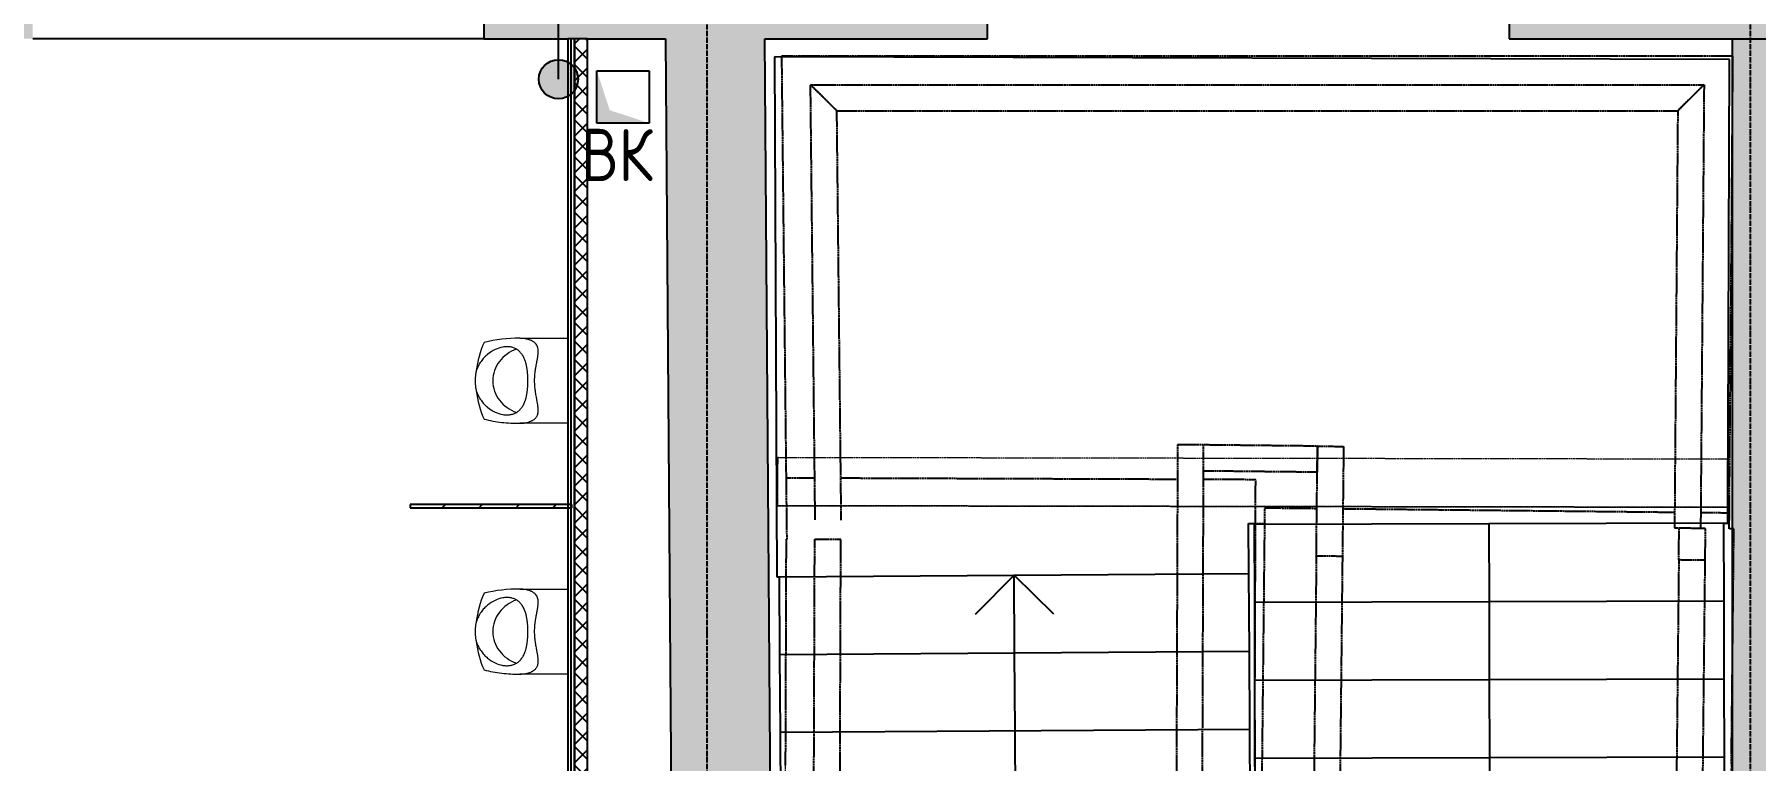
# Model space of a CAD drawing. Header units: millimetres. Extents: x -129048 to 476301, y -5853 to 215316.
# Drawn here: x 147969 to 154569, y 17805 to 20591 of the extents above; entities that cross this region are included whole.
import ezdxf

# ---------------------------------------------------------------- set-up
doc = ezdxf.new("R2010")
doc.units = ezdxf.units.MM
for name, pattern in [('ADSK_Линия сетки', [25, 20, -2.5, 0, -2.5]), ('ADSK_Сверху', [4.5, 3, -1.5]), ('ADSK_Снесено', [4.5, 3, -1.5])]:
    doc.linetypes.add(name, pattern=pattern)
for name, color, linetype, lineweight in [('Аннотация', 7, 'Continuous', 9), ('Каркас', 7, 'Continuous', 18), ('Лестницы', 7, 'Continuous', 18), ('Сантехника', 251, 'Continuous', 18), ('Стрелки вверх', 7, 'Continuous', 18), ('Узлы', 7, 'Continuous', 18)]:
    doc.layers.add(name, color=color, linetype=linetype, lineweight=lineweight)
for name, color, linetype, lineweight, true_color in [('Линии', 7, 'Continuous', 9, 0x00a600), ('Стены внутренние', 5, 'Continuous', 18, 0x0000ff), ('Стены наружные', 1, 'ADSK_Снесено', 18, 0xff0000), ('Стены штриховка', 5, 'Continuous', 18, 0x0000ff)]:
    doc.layers.add(name, color=color, linetype=linetype, lineweight=lineweight, true_color=true_color)
doc.styles.add('GOST Common_2', font='GOST Common_0.ttf', dxfattribs={"width": 0.9, "height": 250})

# ---------------------------------------------------------------- blocks, each defined once
blk = doc.blocks.new('Монолитная лестница - ___-819301-02 План 2-го этажа маркировочный')
at = {"layer": 'Лестницы', "color": 253, "linetype": 'ADSK_Сверху', "true_color": 0xaaaaaa}
for p, q in [((46135.4, 18424.7), (46136.7, 18546.6)), ((46236.7, 18545.5), (46136.7, 18546.6)), ((46236.7, 18545.5), (46235.4, 18423.7)), ((46135.4, 18424.7), (46099.2, 15021.7)), ((46235.4, 18423.7), (46135.4, 18424.7)), ((46235.4, 18423.7), (46199.2, 15021.3))]:
    blk.add_line(p, q, dxfattribs=at)
blk = doc.blocks.new('Монолитная лестница - ___-819300-02 План 2-го этажа маркировочный')
at = {"layer": 'Лестницы', "color": 253, "linetype": 'ADSK_Сверху', "true_color": 0xaaaaaa}
for p, q in [((42806, 20247.6), (42907, 20147.6)), ((42821.3, 18817), (42806, 20247.6)), ((42921.3, 18816.8), (42907, 20147.6)), ((42823.9, 18578.3), (42823.3, 18632.7)), ((42923.9, 18577.9), (42923.3, 18632.6))]:
    blk.add_line(p, q, dxfattribs=at)
at = {"layer": 'Лестницы', "color": 253, "linetype": 'ADSK_Сверху', "true_color": 0xb2b2b2}
for p, q in [((42823.3, 18632.7), (42821.3, 18817)), ((42923.3, 18632.6), (42921.3, 18816.8))]:
    blk.add_line(p, q, dxfattribs=at)
blk = doc.blocks.new('Монолитная лестница - ___-819299-02 План 2-го этажа маркировочный')
at = {"layer": 'Лестницы', "color": 253, "linetype": 'ADSK_Сверху', "true_color": 0xaaaaaa}
for p, q in [((42907, 20147.6), (42806, 20247.6)), ((42806, 20247.6), (46232.2, 20247.6)), ((46232.2, 20247.6), (46131.4, 20147.6)), ((42907, 20147.6), (46131.4, 20147.6))]:
    blk.add_line(p, q, dxfattribs=at)
blk = doc.blocks.new('Монолитная лестница - ___-819298-02 План 2-го этажа маркировочный')
at = {"layer": 'Лестницы', "color": 253, "linetype": 'ADSK_Сверху', "true_color": 0xaaaaaa}
for p, q in [((46131.4, 20147.6), (46232.2, 20247.6)), ((46232.2, 20247.6), (46221, 18811.3)), ((46131.4, 20147.6), (46121, 18811.5)), ((46119.6, 18627.3), (46119, 18546.8)), ((46219.6, 18627.1), (46219, 18545.7)), ((46219, 18545.7), (46119, 18546.8))]:
    blk.add_line(p, q, dxfattribs=at)
at = {"layer": 'Лестницы', "color": 253, "linetype": 'ADSK_Сверху', "true_color": 0xb2b2b2}
for p, q in [((46121, 18811.5), (46119.6, 18627.3)), ((46221, 18811.3), (46219.6, 18627.1))]:
    blk.add_line(p, q, dxfattribs=at)
blk = doc.blocks.new('Монолитная лестница - ___-819297-02 План 2-го этажа маркировочный')
at = {"layer": 'Лестницы', "color": 253, "linetype": 'ADSK_Сверху', "true_color": 0xaaaaaa}
for p, q in [((42812.4, 15688.6), (42822.2, 18504.7)), ((42822.2, 18504.7), (42922.2, 18504.3)), ((42912.4, 15688.3), (42922.2, 18504.3)), ((42810.1, 15033.1), (42812.4, 15688.6)), ((42812.4, 15688.6), (42912.4, 15688.3)), ((42912.4, 15688.3), (42910.1, 15032.7))]:
    blk.add_line(p, q, dxfattribs=at)
blk = doc.blocks.new('Монолитная лестница - ___-818984-02 План 2-го этажа маркировочный')
at = {"layer": 'Лестницы', "color": 253, "linetype": 'ADSK_Сверху', "true_color": 0xb2b2b2}
for p, q in [((44747.5, 18629.6), (44749.4, 18813.8)), ((44849.4, 18813.6), (44847.5, 18629.4))]:
    blk.add_line(p, q, dxfattribs=at)
at = {"layer": 'Лестницы', "color": 253, "linetype": 'ADSK_Сверху', "true_color": 0xaaaaaa}
for p, q in [((44749.4, 18813.8), (44749.9, 18861.3)), ((44749.9, 18861.3), (44849.9, 18860.3)), ((44849.9, 18860.3), (44849.4, 18813.6)), ((44745.5, 18439.5), (44747.5, 18629.6)), ((44847.5, 18629.4), (44845.4, 18438.4)), ((44745.5, 18439.5), (44709.2, 15026.5)), ((44845.4, 18438.4), (44745.5, 18439.5)), ((44845.4, 18438.4), (44809.2, 15026.2))]:
    blk.add_line(p, q, dxfattribs=at)
blk = doc.blocks.new('Монолитная лестница - ___-818983-02 План 2-го этажа маркировочный')
at = {"layer": 'Лестницы', "color": 253, "linetype": 'ADSK_Сверху', "true_color": 0xaaaaaa}
for q in [(44313.4, 18866), (44749.4, 18813.8)]:
    blk.add_line((44749.9, 18861.3), q, dxfattribs=at)
at = {"layer": 'Лестницы', "color": 253, "linetype": 'ADSK_Сверху', "true_color": 0xb2b2b2}
for p, q in [((44749.4, 18813.8), (44748.9, 18761.3)), ((44748.9, 18761.3), (44313.1, 18766))]:
    blk.add_line(p, q, dxfattribs=at)
blk = doc.blocks.new('Монолитная лестница - ___-818981-02 План 2-го этажа маркировочный')
at = {"layer": 'Лестницы', "color": 253, "linetype": 'ADSK_Сверху', "true_color": 0xb2b2b2}
for p, q in [((44213.2, 18814.7), (44212.6, 18630.5)), ((44312.6, 18630.3), (44313.2, 18814.5))]:
    blk.add_line(p, q, dxfattribs=at)
at = {"layer": 'Лестницы', "color": 253, "linetype": 'ADSK_Сверху', "true_color": 0xaaaaaa}
for p, q in [((44213.4, 18867), (44213.2, 18814.7)), ((44313.4, 18866), (44213.4, 18867)), ((44313.2, 18814.5), (44313.4, 18866)), ((44212.6, 18630.5), (44202.4, 15683.8)), ((44302.4, 15683.4), (44312.6, 18630.3)), ((44200.1, 15028.3), (44202.4, 15683.8)), ((44202.4, 15683.8), (44302.4, 15683.4)), ((44302.4, 15683.4), (44300.1, 15027.9))]:
    blk.add_line(p, q, dxfattribs=at)
blk = doc.blocks.new('Монолитная лестница - ___-725266-02 План 2-го этажа маркировочный')
at = {"layer": 'Лестницы', "color": 253, "linetype": 'ADSK_Сверху', "true_color": 0xaaaaaa}
for p, q in [((44546.8, 18563.5), (44543.6, 18263.6)), ((46346.7, 18544.3), (46329, 18544.5)), ((46343.5, 18244.5), (46346.7, 18544.3)), ((44543.6, 18263.6), (44540.4, 17963.7)), ((46340.3, 17944.6), (46343.5, 18244.5)), ((44540.4, 17963.7), (44537.2, 17663.8)), ((46337.1, 17644.7), (46340.3, 17944.6)), ((44537.2, 17663.8), (44534, 17363.9)), ((46333.9, 17344.8), (46337.1, 17644.7)), ((44534, 17363.9), (44530.8, 17064.1)), ((46330.7, 17044.9), (46333.9, 17344.8)), ((44530.8, 17064.1), (44527.6, 16764.2)), ((46327.5, 16745), (46330.7, 17044.9)), ((44527.6, 16764.2), (44524.5, 16464.3)), ((46324.4, 16445.2), (46327.5, 16745)), ((44524.5, 16464.3), (44521.3, 16164.4)), ((46321.2, 16145.3), (46324.4, 16445.2)), ((44521.3, 16164.4), (44518.1, 15864.5)), ((46318, 15845.4), (46321.2, 16145.3)), ((44518.1, 15864.5), (44514.9, 15564.6)), ((46314.8, 15545.5), (46318, 15845.4)), ((44514.9, 15564.6), (44511.7, 15264.8)), ((46311.6, 15245.6), (46314.8, 15545.5)), ((44511.7, 15264.8), (44509.2, 15027.2)), ((46309.2, 15021), (46311.6, 15245.6))]:
    blk.add_line(p, q, dxfattribs=at)
blk = doc.blocks.new('Монолитная лестница - ___-724460-02 План 2-го этажа маркировочный')
at = {"layer": 'Лестницы', "color": 253, "linetype": 'ADSK_Сверху', "true_color": 0xaaaaaa}
for p, q in [((46343.1, 20357.6), (42694.8, 20357.6)), ((42694.8, 20357.6), (42711.3, 18817.1)), ((46329.4, 18604.6), (46343.1, 20357.6)), ((42713.3, 18632.9), (42714.7, 18505)), ((44512.2, 18498.8), (44512.6, 18630)), ((44547.4, 18623.5), (44546.8, 18563.5)), ((44747.4, 18621.4), (44547.4, 18623.5)), ((46119.4, 18606.8), (44847.4, 18620.3)), ((44546.8, 18563.5), (44512.4, 18563.8)), ((46329.4, 18604.6), (46219.4, 18605.7)), ((46329, 18544.5), (46329.4, 18604.6))]:
    blk.add_line(p, q, dxfattribs=at)
at = {"layer": 'Лестницы', "color": 253, "linetype": 'ADSK_Сверху', "true_color": 0xb2b2b2}
for p, q in [((42711.3, 18817.1), (42712.1, 18738.9)), ((42712.1, 18738.9), (42712.8, 18680.3)), ((42822.2, 18738.5), (42712.1, 18738.9)), ((42712.8, 18680.3), (42713.3, 18632.9)), ((44213, 18733.7), (42922.2, 18738.2)), ((44513, 18732.7), (44313, 18733.3)), ((44512.6, 18630), (44513, 18732.7))]:
    blk.add_line(p, q, dxfattribs=at)
blk = doc.blocks.new('Монолитная лестница - ___-724027-02 План 2-го этажа маркировочный')
at = {"layer": 'Лестницы', "color": 253, "linetype": 'ADSK_Сверху', "true_color": 0xaaaaaa}
for p, q in [((42712.2, 18505), (42711.2, 18215.7)), ((42714.7, 18505), (42712.2, 18505)), ((44511.2, 18209.5), (44512.2, 18498.8)), ((42711.2, 18215.7), (42710.2, 17926.4)), ((44510.2, 17920.2), (44511.2, 18209.5)), ((42710.2, 17926.4), (42709.2, 17637.1)), ((44509.2, 17630.9), (44510.2, 17920.2)), ((42709.2, 17637.1), (42708.2, 17347.8)), ((44508.1, 17341.6), (44509.2, 17630.9)), ((42708.2, 17347.8), (42707.2, 17058.5)), ((44507.1, 17052.3), (44508.1, 17341.6)), ((42707.2, 17058.5), (42706.2, 16769.2)), ((44506.1, 16763), (44507.1, 17052.3)), ((42706.2, 16769.2), (42705.2, 16479.9)), ((44505.1, 16473.7), (44506.1, 16763)), ((42705.2, 16479.9), (42704.2, 16190.7)), ((44504.1, 16184.4), (44505.1, 16473.7)), ((42704.2, 16190.7), (42703.2, 15901.4)), ((44503.1, 15895.1), (44504.1, 16184.4)), ((42703.2, 15901.4), (42702.1, 15612.1)), ((44502.1, 15605.8), (44503.1, 15895.1)), ((42702.1, 15612.1), (42701.2, 15350.6)), ((44501.2, 15344.4), (44502.1, 15605.8)), ((42701.1, 15322.8), (42700.1, 15033.5)), ((42701.2, 15350.6), (42701.1, 15322.8)), ((42701.2, 15350.6), (44501.2, 15344.4)), ((44500.1, 15027.2), (44501.1, 15316.5)), ((44501.1, 15316.5), (44501.2, 15344.4))]:
    blk.add_line(p, q, dxfattribs=at)
blk = doc.blocks.new('ADSK_БалкаЖБ_Прямоугольная - 184_2х210мм-824832-02 План 2-го этажа маркировочный')
at = {"layer": 'Каркас', "color": 253, "linetype": 'ADSK_Сверху', "true_color": 0xaaaaaa}
for p, q in [((-1821.2, 92.1), (-1821.2, -92.1)), ((-1821.2, 92.1), (1821.2, 92.1)), ((1821.2, -92.1), (1821.2, 92.1)), ((-1821.2, -92.1), (1821.2, -92.1))]:
    blk.add_line(p, q, dxfattribs=at)
at = {"layer": 'Каркас', "color": 253, "linetype": 'ADSK_Сверху', "true_color": 0xb2b2b2}
for p, q in [((-1821.2, -92.1), (-1821.2, 92.1)), ((1821.2, 92.1), (-1821.2, 92.1)), ((1821.2, 92.1), (1821.2, -92.1)), ((-1821.2, -92.1), (1821.2, -92.1))]:
    blk.add_line(p, q, dxfattribs=at)
blk = doc.blocks.new('Urinal_Commercial_14201 - UT104EV-1823124-02 План 2-го этажа маркировочный')
at = {"layer": 'Сантехника'}
for p, q in [((41690.8, 18313), (41875.3, 18313)), ((41875.3, 17986.9), (41690.8, 17987))]:
    blk.add_line(p, q, dxfattribs=at)
for centre, radius, start, end in [((41875.3, 18150), 353.2, 155.41974, 173.79042), ((41707.7, 18150), 120.3, 141.9939, 180.0061), ((41728.2, 18133.9), 146.4, 110.0061, 141.9939), ((41707.7, 18149.9), 120.3, 179.9939, 218.0061), ((41875.3, 18150), 353.2, 186.20958, 204.57824), ((41728.2, 18166), 146.4, 218.0061, 249.9939)]:
    blk.add_arc(centre, radius, start, end, dxfattribs=at)
blk.add_ellipse((41786.6, 17228.7), major_axis=(-199.1, 1075.5), ratio=0.694076, start_param=6.146838, end_param=6.328057, dxfattribs=at)
for points, knots in [([(41747.9, 18150), (41748.1, 18158.3), (41748.7, 18170.9), (41750.4, 18185.2), (41751.5, 18193.3), (41752.4, 18199.3), (41753.3, 18205.2), (41754.4, 18211), (41755.4, 18216.7), (41756.5, 18222.3), (41757.5, 18227.9), (41758.5, 18233.3), (41759.3, 18237.7), (41759.9, 18241.2), (41760.2, 18243.8), (41760.6, 18246.3), (41761, 18249.7), (41761.5, 18253.8), (41761.8, 18257.8), (41761.9, 18260.9), (41761.9, 18264), (41761.7, 18267.7), (41761, 18273.4), (41759.5, 18280), (41756.1, 18287.1), (41752.4, 18292.1), (41748.9, 18295.7), (41745.9, 18298.1), (41742.7, 18300.3), (41739.4, 18302.3), (41736, 18304.1), (41732.3, 18305.7), (41728.5, 18307.1), (41724.6, 18308.4), (41720.6, 18309.4), (41715.2, 18310.7), (41705.4, 18312.3), (41696.7, 18312.9), (41690.8, 18313)], [-1, -1, -1, -1, -0.909091, -0.863636, -0.840909, -0.818182, -0.795455, -0.772727, -0.75, -0.727273, -0.704545, -0.681818, -0.659091, -0.647727, -0.636364, -0.625, -0.613636, -0.590909, -0.568182, -0.556818, -0.545455, -0.522727, -0.5, -0.454545, -0.409091, -0.363636, -0.340909, -0.318182, -0.295455, -0.272727, -0.25, -0.227273, -0.204545, -0.181818, -0.159091, -0.136364, -0.090909, 0, 0, 0, 0]), ([(41722.3, 18150), (41722.2, 18153.7), (41722.1, 18159.2), (41721.9, 18166.3), (41721.6, 18171.5), (41721.3, 18176.7), (41720.8, 18181.8), (41720.3, 18186.9), (41719.7, 18191.7), (41719, 18196.5), (41718.2, 18201.1), (41717.4, 18205.6), (41716.5, 18210), (41715.5, 18214.2), (41714.4, 18218.3), (41713.2, 18222.3), (41711.5, 18227.4), (41709.7, 18232.3), (41707.6, 18236.9), (41705.5, 18241.4), (41702.6, 18246.7), (41698.7, 18252.5), (41694.4, 18257.9), (41689.8, 18262.7), (41684.7, 18267), (41677.5, 18272), (41667.7, 18276.8), (41654.6, 18280.2), (41640.7, 18281.2), (41621.2, 18279.3), (41596.1, 18271.3), (41571.9, 18256), (41554.1, 18239.3), (41542.1, 18224.6), (41531.7, 18207.6), (41526.5, 18194.9), (41524.3, 18188.2)], [-1, -1, -1, -1, -0.975, -0.9625, -0.95, -0.9375, -0.925, -0.9125, -0.9, -0.8875, -0.875, -0.8625, -0.85, -0.8375, -0.825, -0.8125, -0.8, -0.775, -0.7625, -0.75, -0.725, -0.7, -0.675, -0.65, -0.625, -0.6, -0.55, -0.5, -0.45, -0.4, -0.3, -0.2, -0.15, -0.1, -0.05, 0, 0, 0, 0]), ([(41524.3, 18111.8), (41526.5, 18105.1), (41531.7, 18092.3), (41542.1, 18075.3), (41554.1, 18060.6), (41571.9, 18043.9), (41596.1, 18028.6), (41621.2, 18020.6), (41640.7, 18018.8), (41654.6, 18019.8), (41667.7, 18023.2), (41677.5, 18028), (41684.7, 18032.9), (41689.8, 18037.2), (41694.4, 18042.1), (41698.7, 18047.4), (41702.6, 18053.2), (41705.5, 18058.5), (41707.6, 18063), (41709.7, 18067.6), (41711.5, 18072.5), (41713.2, 18077.7), (41714.4, 18081.6), (41715.5, 18085.7), (41716.5, 18090), (41717.4, 18094.3), (41718.2, 18098.8), (41719, 18103.5), (41719.7, 18108.2), (41720.3, 18113.1), (41720.8, 18118.1), (41721.3, 18123.2), (41721.6, 18128.4), (41721.9, 18133.6), (41722.1, 18140.7), (41722.2, 18146.2), (41722.3, 18150)], [-1, -1, -1, -1, -0.95, -0.9, -0.85, -0.8, -0.7, -0.6, -0.55, -0.5, -0.45, -0.4, -0.375, -0.35, -0.325, -0.3, -0.275, -0.25, -0.2375, -0.225, -0.2, -0.1875, -0.175, -0.1625, -0.15, -0.1375, -0.125, -0.1125, -0.1, -0.0875, -0.075, -0.0625, -0.05, -0.0375, -0.025, 0, 0, 0, 0]), ([(41690.8, 17987), (41695.4, 17987), (41704.6, 17987.5), (41715.6, 17989.2), (41724.1, 17991.4), (41730.2, 17993.3), (41735, 17995.4), (41738.7, 17997.2), (41742.2, 17999.3), (41746.4, 18002.1), (41750.8, 18006.1), (41754.6, 18010.6), (41757.7, 18015.8), (41759.9, 18021.6), (41761.3, 18027.9), (41761.8, 18033.5), (41761.8, 18038.3), (41761.8, 18042), (41761.5, 18045.8), (41761.1, 18049.6), (41760.6, 18053.6), (41760, 18057.6), (41759.4, 18061.7), (41758.6, 18065.8), (41757.8, 18070.1), (41757.1, 18074.4), (41756.3, 18078.8), (41755.1, 18084.7), (41753.8, 18092.2), (41752.2, 18101.5), (41750.4, 18114.1), (41748.6, 18130.2), (41748, 18143.4), (41747.9, 18150)], [-1, -1, -1, -1, -0.928571, -0.857143, -0.821429, -0.785714, -0.75, -0.732143, -0.714286, -0.678571, -0.642857, -0.607143, -0.571429, -0.535714, -0.5, -0.464286, -0.446429, -0.428571, -0.410714, -0.392857, -0.375, -0.357143, -0.339286, -0.321429, -0.303571, -0.285714, -0.267857, -0.25, -0.214286, -0.178571, -0.142857, -0.071429, 0, 0, 0, 0])]:
    blk.add_open_spline(points, degree=3, knots=knots, dxfattribs=at)
for points in [[(41524.3, 18188.2), (41523, 18184.1), (41521.3, 18175.9), (41520.1, 18163), (41519.9, 18154.3), (41519.9, 18150)], [(41519.9, 18150), (41519.9, 18145.6), (41520.1, 18136.9), (41521.3, 18124.1), (41523, 18115.8), (41524.3, 18111.8)], [(41554.2, 18003.1), (41565.3, 18000.2), (41587.7, 17995.3), (41621.7, 17990.2), (41656.1, 17987.3), (41679.2, 17986.9), (41690.8, 17987)]]:
    blk.add_open_spline(points, degree=3, dxfattribs=at)

msp = doc.modelspace()

# ---------------------------------------------------------------- hatches: boundary and pattern name
at = {"layer": 'Аннотация', "lineweight": 25, "true_color": 0x636466}
h = msp.add_hatch(color=251, dxfattribs=at)
edge = h.paths.add_edge_path()
edge.add_arc((149978.824, 20418.752), 75, 0, 360)
at = {"layer": 'Стены внутренние', "lineweight": 25, "true_color": 0x636466}
h = msp.add_hatch(dxfattribs=at)
h.set_pattern_fill('FP_3', color=251, style=0, pattern_type=2)
h.set_pattern_definition([(45, (108139.4, 150), (-35.35534, 35.35534), []), (135, (108139.4, 150), (-35.35534, -35.35534), [])])
h.paths.add_polyline_path([(150039.749, 15872.962), (150089.749, 15872.962), (150089.749, 20574.059), (150039.749, 20574.059), (150039.749, 16027.875)])
for points in [[(150445.968, 13048.1), (150825.952, 13051.743), (150769.749, 20574.059), (150389.738, 20574.059), (150434.517, 14580.767)], [(154479.252, 13086.767), (154859.252, 13090.41), (154859.252, 20545.02), (154681.434, 20545.841), (154681.434, 20574.059), (154479.252, 20574.059), (154479.252, 15128.809)]]:
    msp.add_hatch(color=251, dxfattribs=at).paths.add_polyline_path(points)
h = msp.add_hatch(dxfattribs=at)
h.set_pattern_fill('FP_4', color=251, style=0, pattern_type=2)
h.set_pattern_definition([(45, (108139.4, 150), (-70.71068, 70.71068), [])])
h.paths.add_polyline_path([(150014.749, 18774.962), (150014.749, 18786.962), (149409.745, 18786.962), (149409.745, 18774.962)])
at = {"layer": 'Стены наружные', "linetype": 'Continuous', "lineweight": 25, "true_color": 0x636466}
h = msp.add_hatch(color=251, dxfattribs=at)
h.paths.add_polyline_path([(154682.612, 20574.059), (154682.612, 21084.059), (153623.876, 21084.059), (153623.876, 20574.059), (154681.434, 20574.059)])
h.paths.add_polyline_path([(151623.876, 20574.059), (151623.876, 21084.059), (149692.581, 21084.059), (149692.581, 20574.059), (150825.952, 20574.059)])
h.paths.add_polyline_path([(147624.341, 20574.059), (147962.581, 20574.059), (147962.581, 21084.059), (146881.304, 21084.059), (146881.304, 20574.059), (147391.304, 20574.059)])
at = {"layer": 'Узлы', "lineweight": 25, "true_color": 0x636466}
msp.add_hatch(color=251, dxfattribs=at).paths.add_polyline_path([(150165.663, 20250.51), (150325.973, 20250.51), (150175.471, 20300.007), (150125.973, 20450.51), (150125.973, 20250.51)])

# ---------------------------------------------------------------- linework, layer by layer
at = {"linetype": 'ADSK_Линия сетки', "lineweight": 25}
for p, q in [((154549.31, -3863.552), (154549.31, 44684.787)), ((150549.31, -3863.552), (150549.31, 21818.801))]:
    msp.add_line(p, q, dxfattribs=at)
at = {"layer": 'Аннотация', "color": 251, "lineweight": 25, "true_color": 0x636466}
msp.add_line((149978.824, 20418.752), (149978.824, 21878.69), dxfattribs=at)
msp.add_circle((149978.824, 20418.752), 75, dxfattribs=at)
at = {"layer": 'Лестницы', "color": 251, "lineweight": 25, "true_color": 0x636466}
for p, q in [((150807.696, 20504.875), (150815.56, 18510.538)), ((154469.05, 20493.91), (150807.696, 20504.875)), ((154462.892, 18715.577), (154469.05, 20493.91)), ((152624.719, 18714.548), (152646.283, 18714.509)), ((152626.007, 18522.688), (152624.719, 18714.548)), ((152646.283, 18714.509), (152646.295, 18710.225)), ((154446.288, 18715.528), (152646.295, 18710.225)), ((154446.288, 18715.528), (152646.295, 18710.225)), ((152646.295, 18710.225), (152647.176, 18411.327)), ((154446.288, 18715.528), (154462.892, 18715.577)), ((154446.288, 18715.528), (154447.168, 18416.629)), ((150815.56, 18510.538), (150826.047, 18510.608)), ((150826.047, 18510.608), (152626.007, 18522.688)), ((150826.047, 18510.608), (152626.007, 18522.688)), ((150828.048, 18212.415), (150826.047, 18510.608)), ((152628.008, 18224.495), (152626.007, 18522.688)), ((154447.168, 18416.629), (152647.176, 18411.327)), ((154447.168, 18416.629), (152647.176, 18411.327)), ((154447.168, 18416.629), (154448.049, 18117.73)), ((152647.176, 18411.327), (152648.056, 18112.428)), ((150828.048, 18212.415), (152628.008, 18224.495)), ((150828.048, 18212.415), (152628.008, 18224.495)), ((152630.009, 17926.302), (152628.008, 18224.495)), ((150830.05, 17914.221), (150828.048, 18212.415)), ((154448.049, 18117.73), (152648.056, 18112.428)), ((154448.049, 18117.73), (152648.056, 18112.428)), ((152648.056, 18112.428), (152648.937, 17813.529)), ((154448.049, 18117.73), (154448.929, 17818.832)), ((150830.05, 17914.221), (152630.009, 17926.302)), ((150830.05, 17914.221), (152630.009, 17926.302)), ((150832.051, 17616.028), (150830.05, 17914.221)), ((152632.01, 17628.108), (152630.009, 17926.302)), ((154448.929, 17818.832), (152648.937, 17813.529)), ((154448.929, 17818.832), (152648.937, 17813.529)), ((152648.937, 17813.529), (152649.817, 17514.63)), ((154448.929, 17818.832), (154449.81, 17519.933))]:
    msp.add_line(p, q, dxfattribs=at)
at = {"layer": 'Лестницы', "color": 251, "linetype": 'ADSK_Сверху', "lineweight": 25, "true_color": 0x636466}
for p, q in [((154482.468, 20507.632), (150834.174, 20507.632)), ((150834.174, 20507.632), (150850.705, 18967.134)), ((154468.822, 18754.579), (154482.468, 20507.632)), ((151046.44, 20297.632), (150945.361, 20397.632)), ((150945.361, 20397.632), (154371.608, 20397.632)), ((150945.361, 20397.632), (151046.44, 20297.632)), ((150960.713, 18966.952), (150945.361, 20397.632)), ((154270.827, 20297.632), (154371.608, 20397.632)), ((154371.608, 20397.632), (154270.827, 20297.632)), ((154371.608, 20397.632), (154360.428, 18961.339)), ((151046.44, 20297.632), (154270.827, 20297.632)), ((151060.721, 18966.787), (151046.44, 20297.632)), ((154270.827, 20297.632), (154260.427, 18961.504)), ((152352.829, 19017.032), (152352.647, 18964.654)), ((152452.825, 19015.97), (152352.829, 19017.032)), ((152452.647, 18964.489), (152452.825, 19015.97)), ((152889.338, 19011.331), (152452.825, 19015.97)), ((152889.338, 19011.331), (152888.832, 18963.769)), ((152888.832, 18963.769), (152889.338, 19011.331)), ((152889.338, 19011.331), (152989.332, 19010.268)), ((152989.332, 19010.268), (152988.836, 18963.603)), ((150850.705, 18967.134), (150851.545, 18888.886)), ((150962.69, 18782.749), (150960.713, 18966.952)), ((151062.698, 18782.584), (151060.721, 18966.787)), ((152352.647, 18964.654), (152352.009, 18780.455)), ((152452.009, 18780.29), (152452.647, 18964.489)), ((152886.875, 18779.572), (152888.832, 18963.769)), ((152888.832, 18963.769), (152888.275, 18911.337)), ((152988.836, 18963.603), (152986.879, 18779.406)), ((154260.427, 18961.504), (154258.993, 18777.306)), ((154360.428, 18961.339), (154358.995, 18777.141)), ((150851.545, 18888.886), (150852.173, 18830.334)), ((150961.555, 18888.505), (150851.545, 18888.886)), ((152352.367, 18883.689), (151061.565, 18888.159)), ((152652.365, 18882.65), (152452.366, 18883.343)), ((152888.275, 18911.337), (152452.479, 18915.968)), ((152652.009, 18779.959), (152652.365, 18882.65)), ((150852.173, 18830.334), (150852.682, 18782.931)), ((150852.682, 18782.931), (150854.054, 18655.028)), ((150963.275, 18728.262), (150962.69, 18782.749)), ((151063.284, 18727.915), (151062.698, 18782.584)), ((152352.009, 18780.455), (152341.806, 15833.788)), ((152441.805, 15833.441), (152452.009, 18780.29)), ((152651.555, 18648.803), (152652.009, 18779.959)), ((152686.799, 18773.516), (152686.161, 18713.473)), ((152886.788, 18771.391), (152686.799, 18773.516)), ((152884.855, 18589.509), (152886.875, 18779.572)), ((152986.879, 18779.406), (152984.849, 18588.446)), ((154258.833, 18756.81), (152986.782, 18770.328)), ((154258.993, 18777.306), (154258.366, 18696.765)), ((154358.995, 18777.141), (154358.361, 18695.703)), ((154468.822, 18754.579), (154358.828, 18755.748)), ((154468.355, 18694.534), (154468.822, 18754.579)), ((152686.161, 18713.473), (152651.78, 18713.838)), ((152686.161, 18713.473), (152682.974, 18413.59)), ((154358.361, 18695.703), (154258.366, 18696.765)), ((154274.777, 18574.738), (154276.071, 18696.577)), ((154376.066, 18695.515), (154276.071, 18696.577)), ((154376.066, 18695.515), (154374.771, 18573.676)), ((154486.06, 18694.346), (154468.355, 18694.534)), ((154482.873, 18394.463), (154486.06, 18694.346)), ((150851.566, 18655.036), (150850.564, 18365.738)), ((150854.054, 18655.028), (150851.566, 18655.036)), ((150951.814, 15838.601), (150961.565, 18654.655)), ((150961.565, 18654.655), (151061.565, 18654.309)), ((151051.813, 15838.255), (151061.565, 18654.309)), ((152650.553, 18359.505), (152651.555, 18648.803)), ((152884.855, 18589.509), (152848.586, 15176.5)), ((152984.849, 18588.446), (152884.855, 18589.509)), ((152984.849, 18588.446), (152948.588, 15176.154)), ((154274.777, 18574.738), (154238.613, 15171.687)), ((154374.771, 18573.676), (154274.777, 18574.738)), ((154374.771, 18573.676), (154338.615, 15171.34)), ((150850.564, 18365.738), (150849.562, 18076.44)), ((152649.552, 18070.207), (152650.553, 18359.505)), ((152682.974, 18413.59), (152679.788, 18113.707)), ((154479.686, 18094.58), (154482.873, 18394.463)), ((152679.788, 18113.707), (152676.601, 17813.824)), ((154476.499, 17794.697), (154479.686, 18094.58)), ((150849.562, 18076.44), (150848.561, 17787.141)), ((152648.55, 17780.908), (152649.552, 18070.207)), ((152676.601, 17813.824), (152673.414, 17513.941))]:
    msp.add_line(p, q, dxfattribs=at)
at = {"layer": 'Линии', "color": 251, "lineweight": 25, "true_color": 0x636466}
for p, q in [((150125.973, 20450.51), (150325.973, 20450.51)), ((150125.973, 20250.51), (150125.973, 20450.51)), ((150325.973, 20450.51), (150325.973, 20250.51)), ((150325.973, 20250.51), (150125.973, 20250.51))]:
    msp.add_line(p, q, dxfattribs=at)
at = {"layer": 'Стены внутренние', "color": 251, "lineweight": 25, "true_color": 0x636466}
for p, q in [((150014.749, 20574.059), (150014.749, 15872.962)), ((150038.749, 20574.059), (150014.749, 20574.059)), ((150089.749, 20574.059), (150039.749, 20574.059)), ((150089.749, 15872.962), (150089.749, 20574.059)), ((150389.738, 20574.059), (150445.968, 13048.1)), ((150825.952, 13051.743), (150769.749, 20574.059)), ((154479.252, 20574.059), (154479.252, 13086.767)), ((150029.745, 18786.962), (149409.745, 18786.962)), ((149409.745, 18786.962), (149409.745, 18774.962)), ((149409.745, 18774.962), (150029.745, 18774.962)), ((150029.745, 18774.962), (150029.745, 18786.962))]:
    msp.add_line(p, q, dxfattribs=at)
at = {"layer": 'Стены наружные', "color": 251, "linetype": 'Continuous', "lineweight": 25, "true_color": 0x636466}
for p, q in [((149692.581, 21084.059), (149692.581, 20574.059)), ((151623.876, 20574.059), (151623.876, 21084.059)), ((153623.876, 21084.059), (153623.876, 20574.059)), ((149692.581, 20574.059), (147962.581, 20574.059)), ((149692.581, 20574.059), (150014.749, 20574.059)), ((150089.749, 20574.059), (150389.738, 20574.059)), ((150769.749, 20574.059), (151623.876, 20574.059)), ((153623.876, 20574.059), (154682.612, 20574.059))]:
    msp.add_line(p, q, dxfattribs=at)
at = {"layer": 'Стены штриховка', "color": 251, "lineweight": 25, "true_color": 0x636466}
for p, q in [((150026.749, 20574.059), (150026.749, 15872.962)), ((150039.749, 20574.059), (150038.749, 20574.059)), ((150038.749, 20574.059), (150038.749, 15872.962)), ((150039.749, 20574.059), (150039.749, 15872.962))]:
    msp.add_line(p, q, dxfattribs=at)
at = {"layer": 'Стрелки вверх', "color": 251, "lineweight": 25, "true_color": 0x636466}
for p, q in [((153546.292, 18712.876), (153547.172, 18413.978)), ((151726.027, 18516.648), (151577.037, 18365.645)), ((151728.028, 18218.455), (151726.027, 18516.648)), ((151726.027, 18516.648), (151877.03, 18367.658)), ((153547.172, 18413.978), (153548.053, 18115.079)), ((151730.029, 17920.262), (151728.028, 18218.455)), ((153548.053, 18115.079), (153548.933, 17816.18)), ((151732.031, 17622.068), (151730.029, 17920.262)), ((153548.933, 17816.18), (153549.814, 17517.282))]:
    msp.add_line(p, q, dxfattribs=at)

# ---------------------------------------------------------------- block references
at = {"layer": 'Каркас', "color": 251, "linetype": 'ADSK_Сверху', "lineweight": 25, "true_color": 0x636466, "rotation": 179.9053901462277}
msp.add_blockref('ADSK_БалкаЖБ_Прямоугольная - 184_2х210мм-824832-02 План 2-го этажа маркировочный', (152640.434, 18872.079), dxfattribs=at)
at = {"layer": 'Лестницы', "color": 251, "linetype": 'ADSK_Сверху', "lineweight": 25, "true_color": 0x636466}
for name in ['Монолитная лестница - ___-724460-02 План 2-го этажа маркировочный', 'Монолитная лестница - ___-819300-02 План 2-го этажа маркировочный', 'Монолитная лестница - ___-819299-02 План 2-го этажа маркировочный', 'Монолитная лестница - ___-819298-02 План 2-го этажа маркировочный', 'Монолитная лестница - ___-818981-02 План 2-го этажа маркировочный', 'Монолитная лестница - ___-818983-02 План 2-го этажа маркировочный', 'Монолитная лестница - ___-818984-02 План 2-го этажа маркировочный', 'Монолитная лестница - ___-725266-02 План 2-го этажа маркировочный', 'Монолитная лестница - ___-819301-02 План 2-го этажа маркировочный', 'Монолитная лестница - ___-724027-02 План 2-го этажа маркировочный', 'Монолитная лестница - ___-819297-02 План 2-го этажа маркировочный']:
    msp.add_blockref(name, (108139.4, 150), dxfattribs=at)
at = {"layer": 'Сантехника', "color": 251, "lineweight": 25, "true_color": 0x636466}
for p in [(108139.4, 1112), (108139.4, 150)]:
    msp.add_blockref('Urinal_Commercial_14201 - UT104EV-1823124-02 План 2-го этажа маркировочный', p, dxfattribs=at)

# ---------------------------------------------------------------- texts
at = {"layer": 'Аннотация', "color": 251, "lineweight": 25, "true_color": 0x636466, "insert": (150065.232, 20228.53), "char_height": 200, "width": 360.75937, "attachment_point": 1, "style": 'GOST Common_2'}
msp.add_mtext('ВК', dxfattribs=at)

doc.saveas('drawing.dxf')
